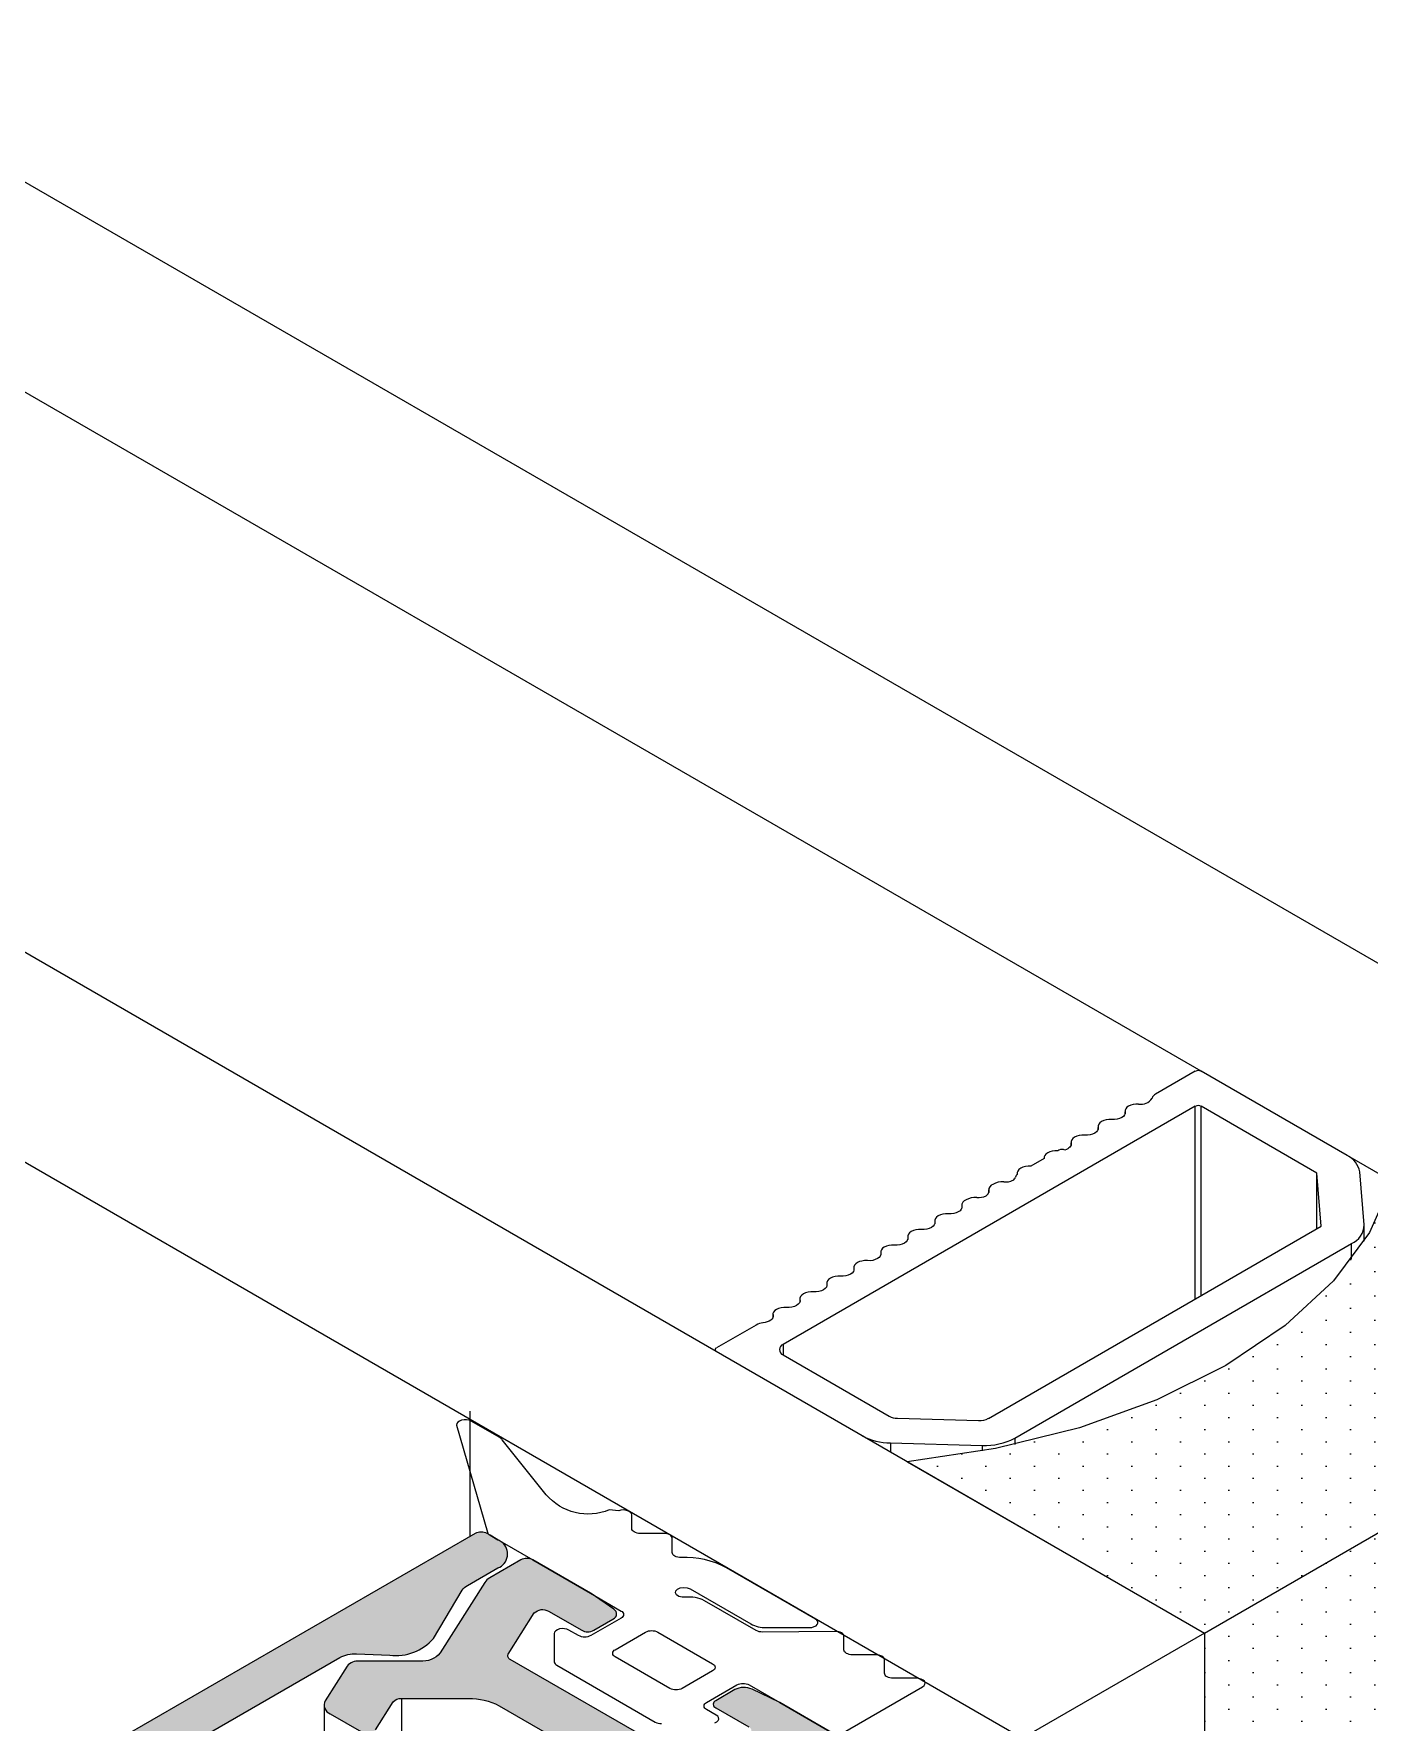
# Model space of a CAD drawing. Header units: millimetres. Extents: x 12 to 3612, y 18 to 315.
# Drawn here: x 291.24 to 308.69, y 238.19 to 260.25 of the extents above; entities that cross this region are included whole.
import ezdxf

# ---------------------------------------------------------------- set-up
doc = ezdxf.new("R2010")
doc.units = ezdxf.units.MM
doc.layers.add('Aksesuar', color=7, linetype='Continuous')
pattern_1 = [(90, (1216.48986, -6036.8666), (-0.3175, 0.15875), [0, -0.3175])]

# ---------------------------------------------------------------- blocks, each defined once
blk = doc.blocks.new('MN50ICV_F.G.')
for color, points in [(253, [(-151.471, 527.674), (-170.164, 538.465, -0.690069), (-170.164, 538.557), (-167.236, 540.248, -0.137453), (-167.017, 540.295), (-166.584, 540.278, 0.252561), (-166.011, 540.497), (-165.636, 541.125, -0.126757), (-165.569, 541.187), (-165.17, 541.417, 0.577383), (-165.116, 541.753), (-165.17, 541.785), (-165.272, 541.843, -0.038495), (-165.28, 541.848), (-165.31, 541.865, 0.243687), (-165.469, 541.865), (-170.96, 538.695, 0.69007), (-170.96, 538.236), (-151.869, 527.214, 0.243685), (-151.073, 527.214), (-145.582, 530.384, 0.690072), (-145.582, 530.476), (-145.619, 530.498), (-145.721, 530.557, 0.243685), (-146.357, 530.557), (-146.756, 530.327, -0.081132), (-146.863, 530.288), (-147.952, 530.072), (-148.037, 530.05), (-148.114, 530.021), (-148.182, 529.985), (-148.239, 529.944), (-148.284, 529.897), (-148.314, 529.847), (-148.33, 529.794), (-148.331, 529.741), (-148.301, 529.491, -0.302963), (-148.383, 529.365), (-151.312, 527.674, -0.243685)]), (251, [(-150.092, 533.08), (-160.813, 539.269), (-161.308, 539.555), (-161.486, 539.658, 0.018778), (-161.494, 539.662), (-161.849, 539.833, 0.228014), (-162.076, 539.827), (-162.325, 539.683, 0.690076), (-162.325, 539.591), (-161.891, 539.34), (-161.874, 539.328), (-161.863, 539.313), (-161.858, 539.297), (-161.861, 539.28), (-161.871, 539.265), (-161.886, 539.252), (-161.907, 539.241), (-161.932, 539.233), (-162.866, 539.037, -0.175525), (-162.984, 539.052), (-165.009, 540.222, -0.457375), (-165.035, 540.29), (-164.696, 540.829, -0.339048), (-164.51, 540.852), (-164.076, 540.602, 0.243687), (-163.917, 540.602), (-163.668, 540.746), (-163.648, 540.759), (-163.633, 540.775), (-163.623, 540.792), (-163.619, 540.81), (-163.62, 540.828), (-163.627, 540.846), (-163.64, 540.862), (-163.658, 540.877), (-163.954, 541.082, 0.020089), (-163.96, 541.086), (-163.96, 541.086), (-164.713, 541.521, 0.243687), (-164.872, 541.521), (-165.277, 541.287, 0.120598), (-165.342, 541.228), (-165.923, 540.306, -0.237888), (-166.188, 540.199), (-166.983, 540.199, 0.237891), (-167.141, 540.135), (-167.427, 539.682, 0.457378), (-167.361, 539.512), (-166.955, 539.277, 0.339034), (-166.769, 539.301), (-166.537, 539.669, -0.237888), (-166.431, 539.712), (-165.554, 539.712, -0.128033), (-165.156, 539.617), (-163.434, 538.623, 0.175531), (-162.844, 538.548), (-162.216, 538.68, -0.183513), (-161.61, 538.595), (-159.168, 536.968, -0.279028), (-159.02, 536.735), (-159.033, 536.552, 0.287989), (-158.868, 536.309), (-157.157, 535.321), (-156.918, 535.321), (-156.918, 535.183), (-155.213, 534.199, 0.128033), (-154.815, 534.103), (-154.438, 534.103, -0.119905), (-154.057, 534.017), (-151.247, 532.612), (-151.191, 532.577), (-151.144, 532.538), (-151.107, 532.495), (-151.082, 532.45), (-151.068, 532.403), (-151.067, 532.355), (-151.077, 532.308), (-151.1, 532.262), (-151.328, 531.9, 0.457385), (-151.197, 531.559), (-149.476, 530.565, -0.267623), (-149.311, 530.336), (-149.311, 529.829, -0.336943), (-149.385, 529.768), (-150.024, 529.634), (-150.049, 529.626), (-150.07, 529.616), (-150.085, 529.602), (-150.095, 529.587), (-150.098, 529.571), (-150.093, 529.555), (-150.082, 529.54), (-150.065, 529.527), (-149.658, 529.292, 0.175527), (-149.363, 529.254), (-148.578, 529.419, 0.336948), (-148.467, 529.511), (-148.467, 529.97, -0.336944), (-148.282, 530.122), (-146.686, 530.458, 0.078479), (-146.583, 530.495), (-146.178, 530.729, 0.577382), (-146.165, 530.813), (-146.178, 530.821), (-146.931, 531.255, 0.01878), (-146.938, 531.259), (-147.294, 531.43, 0.228012), (-147.521, 531.424), (-147.77, 531.28, 0.690072), (-147.77, 531.188), (-147.336, 530.938), (-147.319, 530.925), (-147.308, 530.91), (-147.303, 530.894), (-147.306, 530.878), (-147.315, 530.863), (-147.331, 530.849), (-147.352, 530.838), (-147.377, 530.831), (-148.311, 530.635, -0.175526), (-148.429, 530.65), (-150.454, 531.819, -0.457371), (-150.48, 531.887), (-150.14, 532.426, -0.339042), (-149.955, 532.45), (-149.521, 532.199, 0.243688), (-149.362, 532.199), (-149.113, 532.343), (-149.093, 532.357), (-149.078, 532.373), (-149.068, 532.39), (-149.063, 532.407), (-149.065, 532.425), (-149.072, 532.443), (-149.085, 532.459), (-149.102, 532.474), (-149.398, 532.679, 0.020091), (-149.405, 532.684), (-149.405, 532.684), (-149.405, 532.684), (-150.045, 533.053), (-150.078, 533.072, -0.080584)])]:
    blk.add_hatch(color=color).paths.add_polyline_path(points)
at = {"layer": 'Aksesuar'}
h = blk.add_hatch(dxfattribs=at)
h.set_pattern_fill('DOTS', color=253, scale=0.2, angle=90)
h.set_pattern_definition(pattern_1)
h.paths.add_polyline_path([(-155.94, 540.565), (-149.603, 544.223), (-153.484, 546.463), (-153.783, 545.798), (-154.252, 545.166), (-154.882, 544.582), (-155.658, 544.06), (-156.562, 543.612), (-157.573, 543.249), (-158.668, 542.978), (-159.821, 542.805)])
h = blk.add_hatch(dxfattribs=at)
h.set_pattern_fill('DOTS', color=253, scale=0.2, angle=90)
h.set_pattern_definition(pattern_1)
h.paths.add_polyline_path([(-149.603, 541.296), (-149.603, 544.223), (-155.94, 540.565), (-155.94, 538.095), (-154.101, 539.157), (-154.074, 539.169), (-154.043, 539.175), (-154.011, 539.176), (-153.979, 539.171), (-153.95, 539.161), (-153.928, 539.147), (-153.914, 539.13), (-153.909, 539.111), (-153.909, 538.966), (-153.905, 538.948), (-153.891, 538.931), (-153.869, 538.916), (-153.84, 538.907), (-153.808, 538.902), (-153.776, 538.903), (-153.745, 538.909), (-153.718, 538.921)])
at = {"color": 35}
blk.add_line((-165.539, 543.464), (-165.539, 541.825), dxfattribs=at)
for p, q in [((-166.431, 539.712), (-166.431, 536.31)), ((-167.441, 539.626), (-167.441, 536.893))]:
    blk.add_line(p, q)
at = {"color": 35, "flags": 128}
for points in [[(-162.336, 539.395), (-162.311, 539.408), (-162.294, 539.424), (-162.286, 539.443), (-162.288, 539.462), (-162.299, 539.48), (-162.319, 539.495), (-162.445, 539.568, -0.690064), (-162.445, 539.66), (-162.047, 539.89, -0.243683), (-161.888, 539.89), (-161.486, 539.658), (-160.813, 539.269, 0.243687)], [(-160.654, 539.269), (-159.622, 539.865), (-159.602, 539.881), (-159.591, 539.899), (-159.59, 539.918), (-159.598, 539.936), (-159.615, 539.952), (-159.639, 539.965), (-159.669, 539.973), (-159.702, 539.976), (-160.006, 539.976), (-160.028, 539.977), (-160.049, 539.981), (-160.069, 539.987), (-160.086, 539.995), (-160.1, 540.005), (-160.11, 540.016), (-160.117, 540.029), (-160.119, 540.041), (-160.119, 540.217), (-160.121, 540.23), (-160.127, 540.242), (-160.138, 540.253), (-160.152, 540.263), (-160.169, 540.271), (-160.188, 540.277), (-160.209, 540.281), (-160.231, 540.282), (-160.536, 540.282), (-160.558, 540.283), (-160.579, 540.287), (-160.599, 540.293), (-160.616, 540.301), (-160.63, 540.311), (-160.64, 540.322), (-160.646, 540.334), (-160.649, 540.347), (-160.649, 540.523), (-160.651, 540.536), (-160.657, 540.548), (-160.667, 540.559), (-160.681, 540.569), (-160.699, 540.577), (-160.718, 540.583), (-160.739, 540.587), (-160.761, 540.588), (-161.716, 540.58, -0.128033), (-161.795, 540.599), (-162.471, 540.989, 0.151917), (-162.719, 541.034), (-162.765, 541.035), (-162.807, 541.046), (-162.837, 541.066), (-162.851, 541.091), (-162.847, 541.117), (-162.824, 541.141), (-162.788, 541.157), (-162.743, 541.163), (-162.698, 541.158), (-162.66, 541.144), (-161.867, 540.686, 0.128031), (-161.668, 540.639), (-161.101, 540.639), (-161.068, 540.641), (-161.038, 540.65), (-161.014, 540.662), (-160.997, 540.679), (-160.989, 540.697), (-160.99, 540.716), (-161.002, 540.734), (-161.021, 540.749), (-162.182, 541.42, 0.134179), (-162.775, 541.552), (-162.798, 541.553), (-162.82, 541.556), (-162.84, 541.562), (-162.858, 541.57), (-162.873, 541.58), (-162.884, 541.592), (-162.89, 541.604), (-162.893, 541.617), (-162.893, 541.803), (-162.895, 541.816), (-162.901, 541.828), (-162.912, 541.839), (-162.926, 541.849), (-162.943, 541.857), (-162.962, 541.863), (-162.983, 541.867), (-163.005, 541.868), (-163.31, 541.868), (-163.332, 541.869), (-163.353, 541.873), (-163.372, 541.879), (-163.389, 541.887), (-163.403, 541.897), (-163.414, 541.908), (-163.42, 541.92), (-163.422, 541.933), (-163.422, 542.109), (-163.426, 542.126), (-163.437, 542.141), (-163.455, 542.155), (-163.479, 542.165), (-163.506, 542.171), (-163.535, 542.174), (-163.564, 542.171), (-163.591, 542.165), (-163.715, 542.176, -0.327031), (-164.54, 542.374), (-165.116, 543.09, 0.131648), (-165.14, 543.116), (-165.145, 543.119), (-165.518, 543.334), (-165.546, 543.346), (-165.579, 543.352), (-165.613, 543.353), (-165.646, 543.347), (-165.674, 543.336), (-165.696, 543.321), (-165.708, 543.302), (-165.71, 543.283), (-165.305, 541.884, 0.185999), (-165.28, 541.848), (-165.272, 541.843), (-165.17, 541.785, -0.080581), (-165.116, 541.753), (-164.713, 541.521), (-163.96, 541.086), (-163.96, 541.086), (-163.559, 540.854, -0.690072), (-163.559, 540.763), (-163.957, 540.533, -0.243687), (-164.116, 540.533), (-164.242, 540.606), (-164.269, 540.617), (-164.3, 540.623), (-164.333, 540.624), (-164.365, 540.62), (-164.393, 540.61), (-164.415, 540.596), (-164.43, 540.579), (-164.434, 540.56), (-164.434, 540.192, 0.267638), (-164.401, 540.146), (-163.114, 539.403, 0.128042), (-163.035, 539.384)]]:
    blk.add_lwpolyline(points, format="xyb", dxfattribs=at)
for points in [[(-170.164, 538.557), (-167.236, 540.248, -0.137453), (-167.017, 540.295), (-166.584, 540.278, 0.252561), (-166.011, 540.497), (-165.636, 541.125, -0.126757), (-165.569, 541.187), (-165.17, 541.417, 0.577383), (-165.116, 541.753), (-165.17, 541.785), (-165.272, 541.843, -0.038495), (-165.28, 541.848), (-165.31, 541.865, 0.243687), (-165.469, 541.865), (-170.96, 538.695, 0.69007)], [(-160.813, 539.269), (-161.486, 539.658, 0.018778), (-161.494, 539.662), (-161.849, 539.833, 0.228014), (-162.076, 539.827), (-162.325, 539.683, 0.690076), (-162.325, 539.591), (-161.891, 539.34)], [(-162.984, 539.052), (-165.009, 540.222, -0.457375), (-165.035, 540.29), (-164.696, 540.829, -0.339048), (-164.51, 540.852), (-164.076, 540.602, 0.243687), (-163.917, 540.602), (-163.668, 540.746), (-163.648, 540.759), (-163.633, 540.775), (-163.623, 540.792), (-163.619, 540.81), (-163.62, 540.828), (-163.627, 540.846), (-163.64, 540.862), (-163.658, 540.877), (-163.954, 541.082, 0.020089), (-163.96, 541.086), (-163.96, 541.086), (-164.713, 541.521, 0.243687), (-164.872, 541.521), (-165.277, 541.287, 0.120598), (-165.342, 541.228), (-165.923, 540.306, -0.237888), (-166.188, 540.199), (-166.983, 540.199, 0.237891), (-167.141, 540.135), (-167.427, 539.682, 0.457378), (-167.361, 539.512), (-166.955, 539.277, 0.339034)], [(-166.769, 539.301), (-166.537, 539.669, -0.237888), (-166.431, 539.712), (-165.554, 539.712, -0.128033), (-165.156, 539.617), (-163.434, 538.623, 0.175531)]]:
    blk.add_lwpolyline(points, format="xyb")
blk.add_lwpolyline([(-163.639, 540.349), (-163.241, 540.579, -0.243687), (-163.081, 540.579), (-162.365, 540.165, -0.690064), (-162.365, 540.073), (-162.763, 539.844, -0.243683), (-162.922, 539.844), (-163.639, 540.257, -0.690072)], format="xyb", close=True, dxfattribs=at)
at = {"color": 35}
blk.add_arc((-154.196, 546.54), 0.291, 9.9749, 64.9513, dxfattribs=at)
at = {"layer": 'Aksesuar', "color": 143}
for p, q in [((-174.705, 561.458), (-147.227, 545.595)), ((-177.081, 560.086), (-149.603, 544.223)), ((-183.418, 556.428), (-155.94, 540.565)), ((-185.795, 555.056), (-158.316, 539.193)), ((-156.059, 547.904), (-156.577, 547.605)), ((-154.073, 546.803), (-155.98, 547.904)), ((-156.059, 547.447), (-161.445, 544.337)), ((-156.059, 544.932), (-156.059, 547.447)), ((-154.469, 546.575), (-155.98, 547.447)), ((-155.98, 544.977), (-155.98, 547.447)), ((-156.976, 547.386), (-156.976, 547.347)), ((-156.975, 547.352), (-156.975, 547.375)), ((-157.681, 546.979), (-157.681, 546.941)), ((-157.329, 547.183), (-157.329, 547.144)), ((-157.327, 547.149), (-157.327, 547.171)), ((-158.032, 546.765), (-158.208, 546.663)), ((-158.033, 546.776), (-158.033, 546.764)), ((-157.841, 546.875), (-157.856, 546.866)), ((-157.68, 546.945), (-157.68, 546.968)), ((-158.386, 546.573), (-158.386, 546.556)), ((-158.385, 546.557), (-158.385, 546.561)), ((-154.412, 545.882), (-154.469, 546.575)), ((-154.469, 545.849), (-154.469, 546.575)), ((-153.853, 545.898), (-153.91, 546.59)), ((-158.759, 546.357), (-158.759, 546.319)), ((-158.757, 546.346), (-158.757, 546.323)), ((-159.111, 546.154), (-159.111, 546.115)), ((-159.11, 546.143), (-159.11, 546.12)), ((-159.463, 545.951), (-159.463, 545.912)), ((-159.462, 545.939), (-159.462, 545.916)), ((-158.762, 543.371), (-154.412, 545.882)), ((-153.852, 545.686), (-153.852, 545.882)), ((-159.816, 545.747), (-159.816, 545.708)), ((-159.814, 545.736), (-159.814, 545.713)), ((-160.168, 545.544), (-160.168, 545.505)), ((-160.167, 545.532), (-160.167, 545.51)), ((-158.418, 543.112), (-154.016, 545.654)), ((-154.016, 545.451), (-154.016, 545.654)), ((-160.52, 545.34), (-160.52, 545.302)), ((-160.519, 545.329), (-160.519, 545.306)), ((-160.873, 545.137), (-160.873, 545.098)), ((-160.871, 545.126), (-160.871, 545.103)), ((-161.225, 544.933), (-161.225, 544.895)), ((-161.224, 544.922), (-161.224, 544.899)), ((-161.798, 544.59), (-162.316, 544.291)), ((-161.577, 544.73), (-161.577, 544.691)), ((-161.576, 544.719), (-161.576, 544.696)), ((-161.445, 544.337), (-161.445, 544.2)), ((-162.333, 544.269), (-162.333, 544.255)), ((-162.316, 544.246), (-160.41, 543.145)), ((-161.445, 544.2), (-160.06, 543.4)), ((-155.94, 540.565), (-149.603, 544.223)), ((-159.949, 543.372), (-158.889, 543.343)), ((-160.041, 543.051), (-158.841, 543.018)), ((-160.041, 543.051), (-160.041, 542.932)), ((-158.841, 543.018), (-158.841, 542.945)), ((-158.418, 543.112), (-158.418, 543.03)), ((-159.821, 542.805), (-155.94, 540.565)), ((-155.94, 540.565), (-158.316, 539.193)), ((-155.94, 540.565), (-155.94, 538.095))]:
    blk.add_line(p, q, dxfattribs=at)
for points in [[(-156.799, 547.477), (-156.835, 547.477), (-156.87, 547.472), (-156.902, 547.463), (-156.93, 547.451), (-156.952, 547.434), (-156.968, 547.416), (-156.976, 547.396), (-156.975, 547.375)], [(-157.151, 547.273), (-157.187, 547.273), (-157.222, 547.269), (-157.254, 547.26), (-157.283, 547.247), (-157.305, 547.231), (-157.32, 547.212), (-157.328, 547.192), (-157.327, 547.171)], [(-156.975, 547.375), (-156.975, 547.354), (-156.982, 547.334), (-156.998, 547.315), (-157.02, 547.299), (-157.048, 547.286), (-157.08, 547.277), (-157.115, 547.273), (-157.151, 547.273)], [(-157.504, 547.07), (-157.539, 547.07), (-157.574, 547.066), (-157.607, 547.057), (-157.635, 547.044), (-157.657, 547.028), (-157.673, 547.009), (-157.68, 546.989), (-157.68, 546.968)], [(-157.327, 547.171), (-157.327, 547.151), (-157.335, 547.131), (-157.35, 547.112), (-157.372, 547.096), (-157.4, 547.083), (-157.433, 547.074), (-157.468, 547.07), (-157.504, 547.07)], [(-157.856, 546.866), (-157.892, 546.867), (-157.927, 546.862), (-157.959, 546.853), (-157.987, 546.84), (-158.01, 546.824), (-158.025, 546.806), (-158.033, 546.785), (-158.032, 546.765)], [(-157.68, 546.968), (-157.679, 546.954), (-157.681, 546.94), (-157.687, 546.927), (-157.697, 546.914), (-157.709, 546.903), (-157.725, 546.892), (-157.743, 546.883), (-157.763, 546.876)], [(-158.208, 546.663), (-158.244, 546.663), (-158.279, 546.659), (-158.312, 546.65), (-158.34, 546.637), (-158.362, 546.621), (-158.377, 546.602), (-158.385, 546.582), (-158.385, 546.561)], [(-153.484, 546.463), (-153.783, 545.798), (-154.252, 545.166), (-154.882, 544.582), (-155.658, 544.06), (-156.562, 543.612), (-157.573, 543.249), (-158.668, 542.978), (-159.821, 542.805)], [(-159.11, 546.143), (-159.109, 546.122), (-159.117, 546.102), (-159.132, 546.083), (-159.155, 546.067), (-159.183, 546.054), (-159.215, 546.045), (-159.25, 546.041), (-159.286, 546.041)], [(-159.462, 545.939), (-159.462, 545.918), (-159.469, 545.898), (-159.485, 545.88), (-159.507, 545.863), (-159.535, 545.851), (-159.567, 545.842), (-159.602, 545.837), (-159.638, 545.837)], [(-159.286, 546.041), (-159.322, 546.041), (-159.357, 546.037), (-159.389, 546.028), (-159.417, 546.015), (-159.439, 545.999), (-159.455, 545.98), (-159.462, 545.96), (-159.462, 545.939)], [(-159.814, 545.736), (-159.814, 545.715), (-159.822, 545.695), (-159.837, 545.676), (-159.859, 545.66), (-159.887, 545.647), (-159.92, 545.638), (-159.955, 545.634), (-159.991, 545.634)], [(-159.638, 545.837), (-159.674, 545.838), (-159.709, 545.833), (-159.741, 545.824), (-159.769, 545.812), (-159.792, 545.795), (-159.807, 545.777), (-159.815, 545.756), (-159.814, 545.736)], [(-160.167, 545.532), (-160.166, 545.512), (-160.174, 545.491), (-160.189, 545.473), (-160.212, 545.457), (-160.24, 545.444), (-160.272, 545.435), (-160.307, 545.43), (-160.343, 545.431)], [(-159.991, 545.634), (-160.026, 545.634), (-160.061, 545.63), (-160.094, 545.621), (-160.122, 545.608), (-160.144, 545.592), (-160.159, 545.573), (-160.167, 545.553), (-160.167, 545.532)], [(-160.695, 545.227), (-160.731, 545.227), (-160.766, 545.223), (-160.798, 545.214), (-160.826, 545.201), (-160.849, 545.185), (-160.864, 545.166), (-160.872, 545.146), (-160.871, 545.126)], [(-160.519, 545.329), (-160.519, 545.308), (-160.526, 545.288), (-160.542, 545.269), (-160.564, 545.253), (-160.592, 545.24), (-160.624, 545.231), (-160.659, 545.227), (-160.695, 545.227)], [(-160.343, 545.431), (-160.379, 545.431), (-160.414, 545.426), (-160.446, 545.418), (-160.474, 545.405), (-160.496, 545.389), (-160.512, 545.37), (-160.52, 545.35), (-160.519, 545.329)], [(-161.048, 545.024), (-161.083, 545.024), (-161.118, 545.02), (-161.151, 545.011), (-161.179, 544.998), (-161.201, 544.982), (-161.217, 544.963), (-161.224, 544.943), (-161.224, 544.922)], [(-160.871, 545.126), (-160.871, 545.105), (-160.879, 545.085), (-160.894, 545.066), (-160.916, 545.05), (-160.944, 545.037), (-160.977, 545.028), (-161.012, 545.024), (-161.048, 545.024)], [(-161.4, 544.82), (-161.436, 544.821), (-161.471, 544.816), (-161.503, 544.807), (-161.531, 544.794), (-161.553, 544.778), (-161.569, 544.76), (-161.577, 544.739), (-161.576, 544.719)], [(-161.224, 544.922), (-161.223, 544.901), (-161.231, 544.881), (-161.246, 544.863), (-161.269, 544.846), (-161.297, 544.834), (-161.329, 544.825), (-161.364, 544.82), (-161.4, 544.82)], [(-161.576, 544.719), (-161.575, 544.701), (-161.58, 544.684), (-161.591, 544.668), (-161.606, 544.653), (-161.627, 544.64), (-161.651, 544.63), (-161.678, 544.622), (-161.707, 544.618)]]:
    blk.add_lwpolyline(points, dxfattribs=at)
for centre, radius, start, end in [((-156.019, 547.827), 0.0861, 62.6069, 117.3912), ((-156.765, 547.639), 0.166, 258.2582, 328.3534), ((-156.534, 547.52), 0.0952, 116.5598, 160.1241), ((-156.019, 547.37), 0.0861, 62.6125, 117.3881), ((-157.801, 546.798), 0.0866, 64.0763, 117.2845), ((-158.332, 546.5), 0.0779, 132.2012, 162.586), ((-158.436, 546.55), 0.0532, 8.4347, 12.376), ((-158.826, 546.337), 0.0689, 298.6847, 7.641), ((-158.679, 546.352), 0.0789, 106.9268, 184.3226), ((-158.584, 546.234), 0.226, 84.2171, 121.469), ((-158.54, 546.703), 0.244, 265.074, 294.0666), ((-158.484, 546.55), 0.0828, 302.1248, 341.1685), ((-159.031, 546.149), 0.0789, 106.929, 184.3204), ((-158.936, 546.031), 0.226, 84.2164, 121.4698), ((-158.892, 546.499), 0.244, 265.0753, 294.0653), ((-154.126, 545.904), 0.273, 293.6849, 358.6951), ((-161.689, 544.39), 0.228, 94.4626, 118.5652), ((-161.419, 544.269), 0.0734, 110.7825, 249.2206), ((-162.308, 544.269), 0.0245, 110.781, 249.2172), ((-159.947, 543.611), 0.239, 241.8069, 269.5383), ((-158.877, 543.589), 0.246, 267.263, 297.8996), ((-160.034, 543.846), 0.796, 241.8107, 269.5374), ((-158.802, 543.837), 0.82, 267.2654, 297.8968)]:
    blk.add_arc(centre, radius, start, end, dxfattribs=at)

msp = doc.modelspace()

# ---------------------------------------------------------------- block references
msp.add_blockref('MN50ICV_F.G.', (462.471, -301.211))
msp.add_blockref('MN50ICV_F.G.', (462.471, -301.211))

doc.saveas('drawing.dxf')
